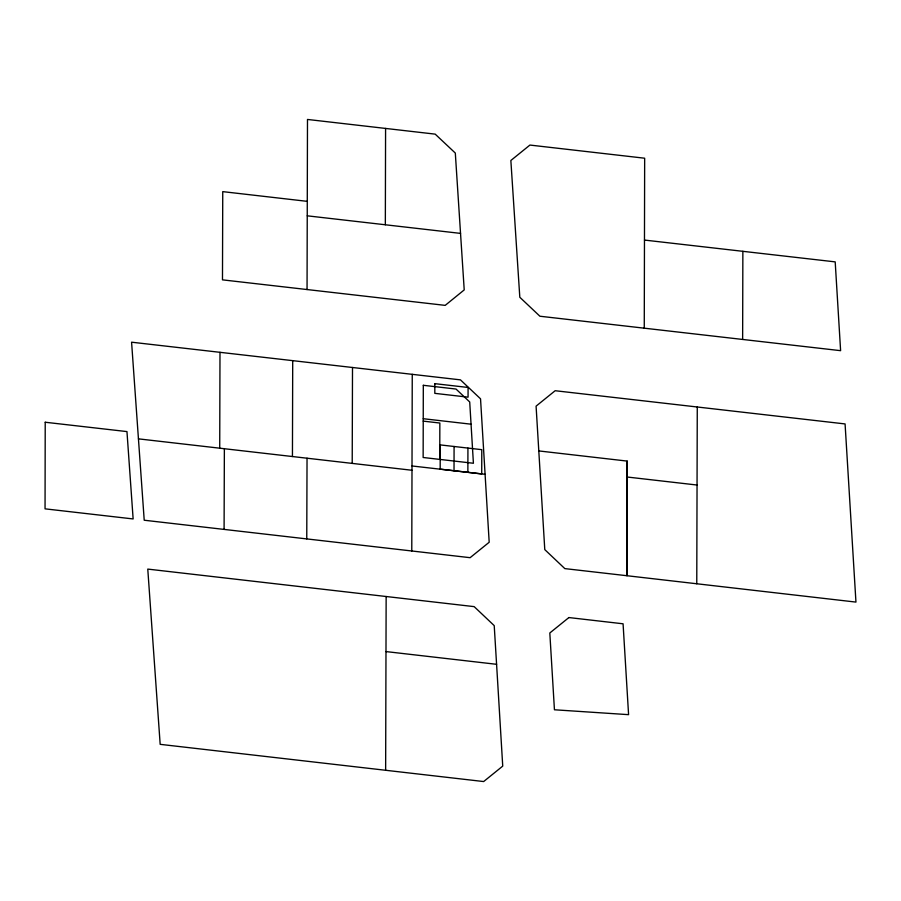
<?xml version="1.0" encoding="UTF-8"?>
<svg xmlns="http://www.w3.org/2000/svg" width="901" height="901" viewBox="0 0 901 901"><rect width="100%" height="100%" fill="white"/><g stroke="black" fill="none" stroke-linecap="round" stroke-linejoin="round"><path stroke-width="1.35" d="M627.164 461.087L626.972 575.728L855.95 602.093L845.082 423.932L555.162 390.719L536.084 406.148L544.778 549.61L564.837 568.61L626.972 575.728L627.164 461.087L538.787 450.928M219.72 448.191L219.99 352.314M292.442 456.525L292.712 360.648M307.05 289.536L307.489 119.45L435.194 134.136L455.309 153.057L464.218 289.908L445.195 305.371L222.479 279.851L222.75 191.631L307.286 201.351M352.212 463.418L352.505 367.495L131.58 342.189L144.216 520.226L470.108 557.685L489.187 542.256L480.537 398.828L460.456 379.862L352.505 367.495M385.335 224.766L385.583 128.426M385.639 770.276L386.146 596.507M411.78 550.984L412.253 374.32M439.756 459.409L439.846 423.031L423.222 421.127M454.025 470.739L454.081 446.491M467.867 472.327L467.934 448.079M644.26 328.178L644.665 158.216L529.923 145.061L510.856 160.491L519.809 297.262L539.902 316.228L840.61 350.669L835.193 261.876L644.485 240.071M696.766 583.78L697.273 406.97M742.638 339.429L742.863 251.3M224.09 529.405L224.372 448.721M306.757 538.911L307.038 458.215M412.027 465.975L485.098 474.298M307.252 215.823L460.546 233.393M423.233 418.706L471.054 424.191M627.107 477.012L697.047 485.031M138.439 438.855L412.016 470.266M385.988 651.581L496.586 664.307L502.735 766.12L483.657 781.55L160.175 744.339L147.775 569.094L474.163 606.632L494.221 625.632L496.586 664.307M45.219 422.242L45.05 508.84L133.134 518.942L126.962 431.59L45.219 422.242M423.312 385.301L423.143 457.494L473.408 463.26L469.714 401.97L456.019 389.052L423.312 385.301M434.834 383.657L434.811 393.354L468.058 397.161L468.081 387.464L434.834 383.657M440.229 444.903L440.172 469.151L481.72 473.915L481.787 449.667L440.229 444.903M568.891 617.557L549.813 632.986L554.442 709.774L628.583 714.662L623.075 623.796L568.891 617.557"/></g></svg>
